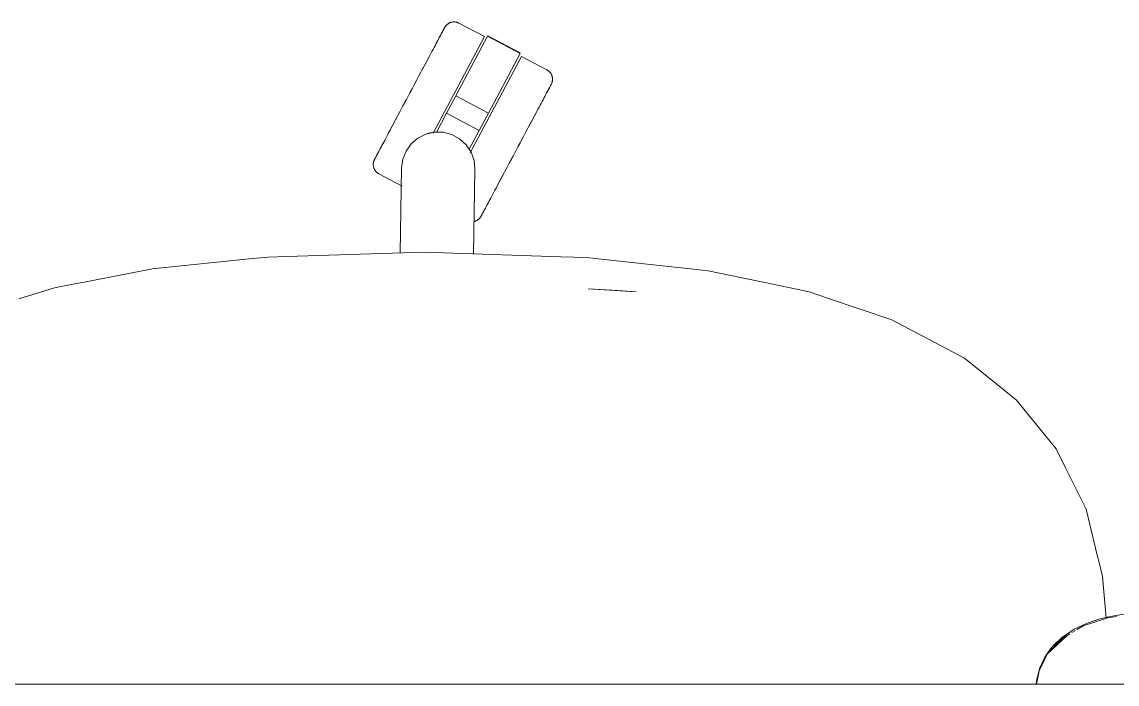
# Model space of a CAD drawing. Header units: millimetres. Extents: x 155927 to 317870, y -36033 to 97293.
# Drawn here: x 157770.6 to 158187.8, y 19727.6 to 19979.8 of the extents above; entities that cross this region are included whole.
import ezdxf

# ---------------------------------------------------------------- set-up
doc = ezdxf.new("R2010")
doc.units = ezdxf.units.MM
doc.header["$MEASUREMENT"] = 0
doc.layers.add('G-IMPT', color=8, linetype='CONTINUOUS', lineweight=9)
doc.layers.add('I-FURN', color=8, linetype='CONTINUOUS', lineweight=9)

msp = doc.modelspace()

# ---------------------------------------------------------------- linework, layer by layer
at = {"layer": 'G-IMPT'}
for p, q in [((157923.67, 19892.1), (157871.51, 19890.49)), ((157975.86, 19890.4), (157923.67, 19892.1)), ((157820.19, 19885.71), (157857.18, 19889.53)), ((157857.18, 19889.53), (157864.25, 19890.26)), ((157871.51, 19890.49), (157864.25, 19890.26)), ((157975.86, 19890.4), (157985.8, 19890.08)), ((157990.17, 19889.59), (157985.8, 19890.08)), ((157990.17, 19889.59), (158027.62, 19885.47)), ((157794.35, 19880.75), (157819.73, 19885.62)), ((157820.19, 19885.71), (157819.73, 19885.62)), ((158032.03, 19884.98), (158027.62, 19885.47)), ((158052.98, 19880.63), (158032.03, 19884.98)), ((157769.48, 19874.4), (157783.08, 19878.59)), ((157783.08, 19878.59), (157790.69, 19880.05)), ((157794.35, 19880.75), (157790.69, 19880.05)), ((157986.33, 19878.2), (157997.67, 19877.56)), ((157986.33, 19878.2), (158004.61, 19876.95)), ((158052.98, 19880.63), (158056.66, 19879.87)), ((158056.66, 19879.87), (158070.48, 19877)), ((158004.61, 19876.95), (157997.67, 19877.56)), ((158077.91, 19874.48), (158070.48, 19877)), ((158077.91, 19874.48), (158102, 19866.33)), ((158103.66, 19865.45), (158102, 19866.33)), ((158123.17, 19855.16), (158103.66, 19865.45)), ((158123.17, 19855.16), (158124.55, 19854.43)), ((158129.68, 19851.72), (158124.55, 19854.43)), ((158129.68, 19851.72), (158144.81, 19839.52)), ((158149.47, 19835.75), (158144.81, 19839.52)), ((158161.64, 19820.81), (158149.47, 19835.75)), ((158161.64, 19820.81), (158164.62, 19817.15)), ((158164.62, 19817.15), (158168.15, 19809.99)), ((158173.79, 19798.52), (158168.15, 19809.99)), ((158173.79, 19798.52), (158175.94, 19794.16)), ((158175.94, 19794.16), (158180.34, 19776.22)), ((158180.34, 19776.22), (158180.92, 19773.84)), ((158182.22, 19768.55), (158180.92, 19773.84)), ((158183.66, 19752.68), (158182.22, 19768.55)), ((158181.2, 19752.38), (158185.13, 19753.36)), ((158187.58, 19753.27), (158184.29, 19752.81)), ((158185.13, 19753.36), (158191.89, 19754.48)), ((158176.11, 19750.64), (158171.47, 19748.44)), ((158174.89, 19749.78), (158172.44, 19748.31)), ((158184.29, 19752.81), (158174.89, 19749.78)), ((158181.2, 19752.38), (158176.11, 19750.64)), ((158168.68, 19746.01), (158161.29, 19739.11)), ((158166.59, 19744.82), (158161.29, 19739.11)), ((158167.05, 19744.6), (158163.52, 19741.52)), ((158163.6, 19742.32), (158166.65, 19745.19)), ((158169.74, 19746.7), (158166.59, 19744.82)), ((158166.65, 19745.19), (158170.1, 19747.63)), ((158168.68, 19746.01), (158167.21, 19744.73)), ((158171.47, 19748.44), (158170.1, 19747.63)), ((158171.97, 19748.03), (158170.53, 19747.17)), ((158160.26, 19737.78), (158162.47, 19741)), ((158161.29, 19739.11), (158163.52, 19741.52)), ((158163.6, 19742.32), (158162.47, 19741)), ((158160.18, 19736.87), (158158.08, 19732.61)), ((158160.26, 19737.78), (158158.28, 19733.45)), ((158160.18, 19736.87), (158161.29, 19739.11)), ((158158.08, 19732.61), (158157.14, 19727.57)), ((158157.21, 19729.5), (158158.28, 19733.45)), ((158156.97, 19727.57), (158157.21, 19729.5))]:
    msp.add_line(p, q, dxfattribs=at)
at = {"layer": 'I-FURN'}
for p, q in [((157931.82, 19977.98), (157931.91, 19978.11)), ((157931.91, 19978.11), (157932, 19978.24)), ((157932, 19978.24), (157932.1, 19978.37)), ((157932.1, 19978.37), (157932.2, 19978.49)), ((157932.2, 19978.49), (157932.31, 19978.61)), ((157932.31, 19978.61), (157932.43, 19978.73)), ((157932.43, 19978.73), (157932.55, 19978.83)), ((157932.55, 19978.83), (157932.67, 19978.94)), ((157932.67, 19978.94), (157932.8, 19979.04)), ((157932.8, 19979.04), (157932.93, 19979.13)), ((157932.93, 19979.13), (157933.06, 19979.22)), ((157933.06, 19979.22), (157933.2, 19979.3)), ((157933.2, 19979.3), (157933.34, 19979.38)), ((157933.34, 19979.38), (157933.49, 19979.45)), ((157933.49, 19979.45), (157933.63, 19979.52)), ((157933.63, 19979.52), (157933.78, 19979.58)), ((157933.78, 19979.58), (157933.94, 19979.63)), ((157933.94, 19979.63), (157934.09, 19979.68)), ((157934.09, 19979.68), (157934.25, 19979.72)), ((157934.25, 19979.72), (157934.4, 19979.76)), ((157934.4, 19979.76), (157934.56, 19979.79)), ((157934.56, 19979.79), (157934.72, 19979.81)), ((157934.72, 19979.81), (157934.88, 19979.83)), ((157934.88, 19979.83), (157935.04, 19979.84)), ((157935.04, 19979.84), (157935.2, 19979.84)), ((157935.2, 19979.84), (157935.36, 19979.84)), ((157935.36, 19979.84), (157935.53, 19979.83)), ((157935.53, 19979.83), (157935.69, 19979.81)), ((157935.69, 19979.81), (157935.85, 19979.79)), ((157935.85, 19979.79), (157936, 19979.76)), ((157936, 19979.76), (157936.16, 19979.73)), ((157936.16, 19979.73), (157936.32, 19979.69)), ((157936.32, 19979.69), (157936.47, 19979.64)), ((157936.47, 19979.64), (157936.62, 19979.58)), ((157936.62, 19979.58), (157936.77, 19979.53)), ((157936.77, 19979.53), (157936.92, 19979.46)), ((157936.92, 19979.46), (157937.07, 19979.39)), ((157937.07, 19979.39), (157937.1, 19979.37)), ((157946.79, 19974.22), (157937.1, 19979.37)), ((157927.27, 19937.5), (157946.79, 19974.22)), ((157929.46, 19973.57), (157929.74, 19974.1)), ((157929.89, 19974.38), (157929.61, 19973.86)), ((157929.74, 19974.1), (157930.01, 19974.61)), ((157930.14, 19974.86), (157929.89, 19974.38)), ((157930.01, 19974.61), (157930.25, 19975.07)), ((157930.38, 19975.31), (157930.14, 19974.86)), ((157930.25, 19975.07), (157930.48, 19975.5)), ((157930.6, 19975.72), (157930.38, 19975.31)), ((157930.48, 19975.5), (157930.69, 19975.89)), ((157930.8, 19976.09), (157930.6, 19975.72)), ((157930.69, 19975.89), (157930.88, 19976.25)), ((157930.97, 19976.43), (157930.8, 19976.09)), ((157930.88, 19976.25), (157931.05, 19976.57)), ((157931.13, 19976.72), (157930.97, 19976.43)), ((157931.05, 19976.57), (157931.2, 19976.85)), ((157931.27, 19976.98), (157931.13, 19976.72)), ((157931.2, 19976.85), (157931.33, 19977.09)), ((157931.39, 19977.2), (157931.27, 19976.98)), ((157931.33, 19977.09), (157931.43, 19977.29)), ((157931.48, 19977.38), (157931.39, 19977.2)), ((157931.43, 19977.29), (157931.52, 19977.45)), ((157931.56, 19977.52), (157931.48, 19977.38)), ((157931.52, 19977.45), (157931.58, 19977.57)), ((157931.61, 19977.62), (157931.56, 19977.52)), ((157931.58, 19977.57), (157931.63, 19977.65)), ((157931.64, 19977.68), (157931.61, 19977.62)), ((157931.63, 19977.65), (157931.65, 19977.7)), ((157931.65, 19977.7), (157931.64, 19977.68)), ((157931.65, 19977.7), (157931.73, 19977.84)), ((157931.65, 19977.7), (157931.65, 19977.7)), ((157931.73, 19977.84), (157931.82, 19977.98)), ((157935.95, 19951.69), (157948.02, 19974.4)), ((157948.02, 19974.4), (157960.38, 19967.83)), ((157960.47, 19968), (157948.11, 19974.57)), ((157927.6, 19970.08), (157927.21, 19969.34)), ((157927.98, 19970.78), (157927.6, 19970.08)), ((157928.34, 19971.46), (157927.98, 19970.78)), ((157928.68, 19972.11), (157928.34, 19971.46)), ((157929.01, 19972.73), (157928.68, 19972.11)), ((157929.32, 19973.31), (157929.01, 19972.73)), ((157929.15, 19973), (157929.46, 19973.57)), ((157929.61, 19973.86), (157929.32, 19973.31)), ((157925.51, 19966.15), (157925.05, 19965.29)), ((157925.95, 19966.98), (157925.51, 19966.15)), ((157926.38, 19967.79), (157925.95, 19966.98)), ((157926.8, 19968.58), (157926.38, 19967.79)), ((157927.21, 19969.34), (157926.8, 19968.58)), ((157941.38, 19929.96), (157960.92, 19966.71)), ((157960.38, 19967.83), (157948.31, 19945.12)), ((157970.6, 19961.56), (157960.92, 19966.71)), ((157923.13, 19961.67), (157922.63, 19960.73)), ((157922.86, 19961.17), (157923.36, 19962.1)), ((157923.62, 19962.6), (157923.13, 19961.67)), ((157923.36, 19962.1), (157923.85, 19963.03)), ((157924.11, 19963.52), (157923.62, 19962.6)), ((157923.85, 19963.03), (157924.33, 19963.93)), ((157924.59, 19964.41), (157924.11, 19963.52)), ((157925.05, 19965.29), (157924.59, 19964.41)), ((157970.6, 19961.56), (157970.74, 19961.48)), ((157970.74, 19961.48), (157970.88, 19961.39)), ((157920.27, 19956.3), (157920.8, 19957.29)), ((157921.08, 19957.82), (157920.56, 19956.84)), ((157920.8, 19957.29), (157921.32, 19958.28)), ((157921.6, 19958.8), (157921.08, 19957.82)), ((157921.32, 19958.28), (157921.84, 19959.25)), ((157922.12, 19959.77), (157921.6, 19958.8)), ((157921.84, 19959.25), (157922.35, 19960.21)), ((157922.63, 19960.73), (157922.12, 19959.77)), ((157922.35, 19960.21), (157922.86, 19961.17)), ((157970.88, 19961.39), (157971.01, 19961.3)), ((157971.01, 19961.3), (157971.15, 19961.21)), ((157971.15, 19961.21), (157971.27, 19961.11)), ((157971.27, 19961.11), (157971.39, 19961)), ((157971.39, 19961), (157971.51, 19960.9)), ((157971.51, 19960.9), (157971.63, 19960.78)), ((157971.63, 19960.78), (157971.73, 19960.66)), ((157971.73, 19960.66), (157971.84, 19960.54)), ((157971.84, 19960.54), (157971.94, 19960.41)), ((157971.94, 19960.41), (157972.03, 19960.28)), ((157972.03, 19960.28), (157972.12, 19960.15)), ((157972.12, 19960.15), (157972.2, 19960.01)), ((157972.2, 19960.01), (157972.28, 19959.87)), ((157972.28, 19959.87), (157972.35, 19959.72)), ((157972.35, 19959.72), (157972.42, 19959.58)), ((157972.42, 19959.58), (157972.48, 19959.43)), ((157972.48, 19959.43), (157972.53, 19959.27)), ((157972.53, 19959.27), (157972.58, 19959.12)), ((157972.58, 19959.12), (157972.62, 19958.96)), ((157972.62, 19958.96), (157972.66, 19958.81)), ((157972.66, 19958.81), (157972.69, 19958.65)), ((157972.69, 19957.36), (157972.66, 19957.21)), ((157972.69, 19958.65), (157972.71, 19958.49)), ((157972.71, 19957.52), (157972.69, 19957.36)), ((157972.71, 19958.49), (157972.73, 19958.33)), ((157972.73, 19957.68), (157972.71, 19957.52)), ((157972.73, 19958.33), (157972.74, 19958.17)), ((157972.74, 19957.85), (157972.73, 19957.68)), ((157972.74, 19958.17), (157972.74, 19958.01)), ((157972.74, 19958.01), (157972.74, 19957.85)), ((157918.14, 19952.29), (157918.68, 19953.3)), ((157918.97, 19953.84), (157918.43, 19952.84)), ((157918.68, 19953.3), (157919.21, 19954.3)), ((157919.5, 19954.84), (157918.97, 19953.84)), ((157919.21, 19954.3), (157919.74, 19955.3)), ((157920.03, 19955.84), (157919.5, 19954.84)), ((157919.74, 19955.3), (157920.27, 19956.3)), ((157920.56, 19956.84), (157920.03, 19955.84)), ((157970.76, 19953.27), (157970.5, 19952.78)), ((157970.62, 19953.01), (157970.87, 19953.48)), ((157971, 19953.71), (157970.76, 19953.27)), ((157970.87, 19953.48), (157971.1, 19953.91)), ((157971.21, 19954.12), (157971, 19953.71)), ((157971.1, 19953.91), (157971.31, 19954.3)), ((157971.41, 19954.49), (157971.21, 19954.12)), ((157971.31, 19954.3), (157971.5, 19954.65)), ((157971.59, 19954.83), (157971.41, 19954.49)), ((157971.5, 19954.65), (157971.67, 19954.97)), ((157971.75, 19955.13), (157971.59, 19954.83)), ((157971.67, 19954.97), (157971.81, 19955.25)), ((157971.89, 19955.39), (157971.75, 19955.13)), ((157971.81, 19955.25), (157971.94, 19955.49)), ((157972, 19955.61), (157971.89, 19955.39)), ((157971.94, 19955.49), (157972.05, 19955.69)), ((157972.1, 19955.79), (157972, 19955.61)), ((157972.05, 19955.69), (157972.13, 19955.85)), ((157972.17, 19955.93), (157972.1, 19955.79)), ((157972.13, 19955.85), (157972.2, 19955.98)), ((157972.23, 19956.03), (157972.17, 19955.93)), ((157972.2, 19955.98), (157972.24, 19956.06)), ((157972.26, 19956.09), (157972.23, 19956.03)), ((157972.24, 19956.06), (157972.27, 19956.1)), ((157972.27, 19956.11), (157972.26, 19956.09)), ((157972.29, 19956.14), (157972.27, 19956.11)), ((157972.27, 19956.1), (157972.27, 19956.11)), ((157972.36, 19956.29), (157972.29, 19956.14)), ((157972.43, 19956.44), (157972.36, 19956.29)), ((157972.49, 19956.59), (157972.43, 19956.44)), ((157972.54, 19956.74), (157972.49, 19956.59)), ((157972.59, 19956.89), (157972.54, 19956.74)), ((157972.63, 19957.05), (157972.59, 19956.89)), ((157972.66, 19957.21), (157972.63, 19957.05)), ((157916.02, 19948.29), (157916.54, 19949.29)), ((157916.83, 19949.82), (157916.3, 19948.83)), ((157916.54, 19949.29), (157917.08, 19950.29)), ((157917.36, 19950.83), (157916.83, 19949.82)), ((157917.08, 19950.29), (157917.61, 19951.29)), ((157917.9, 19951.83), (157917.36, 19950.83)), ((157917.61, 19951.29), (157918.14, 19952.29)), ((157918.43, 19952.84), (157917.9, 19951.83)), ((157932.41, 19945.05), (157935.95, 19951.69)), ((157935.95, 19951.69), (157948.31, 19945.12)), ((157968.39, 19948.81), (157968.76, 19949.5)), ((157968.76, 19949.5), (157969.11, 19950.17)), ((157969.11, 19950.17), (157969.45, 19950.8)), ((157969.45, 19950.8), (157969.77, 19951.4)), ((157969.93, 19951.72), (157969.62, 19951.13)), ((157969.77, 19951.4), (157970.07, 19951.97)), ((157970.23, 19952.27), (157969.93, 19951.72)), ((157970.07, 19951.97), (157970.36, 19952.51)), ((157970.5, 19952.78), (157970.23, 19952.27)), ((157970.36, 19952.51), (157970.62, 19953.01)), ((157914.22, 19944.92), (157913.71, 19943.96)), ((157913.95, 19944.4), (157914.46, 19945.36)), ((157914.73, 19945.88), (157914.22, 19944.92)), ((157914.46, 19945.36), (157914.97, 19946.33)), ((157915.25, 19946.85), (157914.73, 19945.88)), ((157914.97, 19946.33), (157915.49, 19947.3)), ((157915.77, 19947.84), (157915.25, 19946.85)), ((157915.49, 19947.3), (157916.02, 19948.29)), ((157916.3, 19948.83), (157915.77, 19947.84)), ((157928.62, 19937.91), (157932.41, 19945.05)), ((157932.41, 19945.05), (157944.78, 19938.48)), ((157948.31, 19945.12), (157944.78, 19938.48)), ((157965.88, 19944.09), (157966.33, 19944.94)), ((157966.57, 19945.39), (157966.12, 19944.55)), ((157966.33, 19944.94), (157966.77, 19945.76)), ((157966.77, 19945.76), (157967.19, 19946.56)), ((157967.19, 19946.56), (157967.61, 19947.34)), ((157967.61, 19947.34), (157968.01, 19948.09)), ((157968.01, 19948.09), (157968.39, 19948.81)), ((157911.52, 19939.84), (157911.99, 19940.72)), ((157912.24, 19941.2), (157911.77, 19940.31)), ((157911.99, 19940.72), (157912.46, 19941.61)), ((157912.73, 19942.1), (157912.24, 19941.2)), ((157912.46, 19941.61), (157912.95, 19942.53)), ((157913.22, 19943.03), (157912.73, 19942.1)), ((157912.95, 19942.53), (157913.44, 19943.46)), ((157913.71, 19943.96), (157913.22, 19943.03)), ((157913.44, 19943.46), (157913.95, 19944.4)), ((157964.24, 19941.01), (157963.75, 19940.08)), ((157963.97, 19940.51), (157964.47, 19941.43)), ((157964.73, 19941.92), (157964.24, 19941.01)), ((157964.47, 19941.43), (157964.95, 19942.34)), ((157965.2, 19942.82), (157964.73, 19941.92)), ((157964.95, 19942.34), (157965.42, 19943.22)), ((157965.67, 19943.69), (157965.2, 19942.82)), ((157965.42, 19943.22), (157965.88, 19944.09)), ((157966.12, 19944.55), (157965.67, 19943.69)), ((157910, 19936.97), (157909.58, 19936.19)), ((157910.42, 19937.77), (157910, 19936.97)), ((157910.86, 19938.6), (157910.42, 19937.77)), ((157910.62, 19938.15), (157911.07, 19938.98)), ((157911.31, 19939.44), (157910.86, 19938.6)), ((157911.07, 19938.98), (157911.52, 19939.84)), ((157911.77, 19940.31), (157911.31, 19939.44)), ((157921.46, 19935.57), (157924.47, 19937.09)), ((157924.47, 19937.09), (157927.76, 19937.84)), ((157927.76, 19937.84), (157931.13, 19937.78)), ((157931.13, 19937.78), (157934.39, 19936.92)), ((157934.39, 19936.92), (157937.35, 19935.3)), ((157944.78, 19938.48), (157940.98, 19931.34)), ((157961.42, 19935.7), (157961.94, 19936.68)), ((157962.22, 19937.21), (157961.7, 19936.23)), ((157961.94, 19936.68), (157962.46, 19937.65)), ((157962.74, 19938.18), (157962.22, 19937.21)), ((157962.46, 19937.65), (157962.97, 19938.62)), ((157963.24, 19939.13), (157962.74, 19938.18)), ((157962.97, 19938.62), (157963.48, 19939.57)), ((157963.75, 19940.08), (157963.24, 19939.13)), ((157963.48, 19939.57), (157963.97, 19940.51)), ((157907.26, 19931.82), (157907.57, 19932.4)), ((157907.74, 19932.73), (157907.42, 19932.13)), ((157908.08, 19933.36), (157907.74, 19932.73)), ((157908.43, 19934.03), (157908.08, 19933.36)), ((157908.8, 19934.72), (157908.43, 19934.03)), ((157909.18, 19935.44), (157908.8, 19934.72)), ((157909.58, 19936.19), (157909.18, 19935.44)), ((157916.93, 19930.64), (157918.89, 19933.38)), ((157918.89, 19933.38), (157921.46, 19935.57)), ((157937.35, 19935.3), (157939.84, 19933.02)), ((157939.84, 19933.02), (157941.7, 19930.21)), ((157959.58, 19932.25), (157959.05, 19931.24)), ((157959.29, 19931.7), (157959.83, 19932.71)), ((157960.11, 19933.25), (157959.58, 19932.25)), ((157959.83, 19932.71), (157960.36, 19933.71)), ((157960.65, 19934.25), (157960.11, 19933.25)), ((157960.36, 19933.71), (157960.89, 19934.71)), ((157961.17, 19935.24), (157960.65, 19934.25)), ((157960.89, 19934.71), (157961.42, 19935.7)), ((157961.7, 19936.23), (157961.17, 19935.24)), ((157905.25, 19928.04), (157905.14, 19927.84)), ((157905.19, 19927.93), (157905.3, 19928.15)), ((157905.38, 19928.28), (157905.25, 19928.04)), ((157905.3, 19928.15), (157905.44, 19928.41)), ((157905.52, 19928.56), (157905.38, 19928.28)), ((157905.44, 19928.41), (157905.6, 19928.7)), ((157905.69, 19928.88), (157905.52, 19928.56)), ((157905.6, 19928.7), (157905.78, 19929.04)), ((157905.88, 19929.24), (157905.69, 19928.88)), ((157905.78, 19929.04), (157905.98, 19929.41)), ((157906.09, 19929.63), (157905.88, 19929.24)), ((157905.98, 19929.41), (157906.19, 19929.82)), ((157906.32, 19930.06), (157906.09, 19929.63)), ((157906.19, 19929.82), (157906.43, 19930.27)), ((157906.57, 19930.52), (157906.32, 19930.06)), ((157906.43, 19930.27), (157906.69, 19930.75)), ((157906.83, 19931.02), (157906.57, 19930.52)), ((157906.69, 19930.75), (157906.96, 19931.27)), ((157907.12, 19931.56), (157906.83, 19931.02)), ((157906.96, 19931.27), (157907.26, 19931.82)), ((157907.42, 19932.13), (157907.12, 19931.56)), ((157915.68, 19927.51), (157916.93, 19930.64)), ((157941.7, 19930.21), (157942.85, 19927.03)), ((157957.45, 19928.23), (157956.92, 19927.23)), ((157957.16, 19927.69), (157957.69, 19928.69)), ((157957.98, 19929.23), (157957.45, 19928.23)), ((157957.69, 19928.69), (157958.22, 19929.69)), ((157958.51, 19930.23), (157957.98, 19929.23)), ((157958.22, 19929.69), (157958.76, 19930.7)), ((157959.05, 19931.24), (157958.51, 19930.23)), ((157958.76, 19930.7), (157959.29, 19931.7)), ((157904.45, 19925.69), (157904.46, 19925.85)), ((157904.45, 19925.53), (157904.45, 19925.69)), ((157904.45, 19925.37), (157904.45, 19925.53)), ((157904.46, 19925.2), (157904.45, 19925.37)), ((157904.46, 19925.85), (157904.48, 19926.01)), ((157904.48, 19925.04), (157904.46, 19925.2)), ((157904.48, 19926.01), (157904.5, 19926.17)), ((157904.5, 19924.88), (157904.48, 19925.04)), ((157904.5, 19926.17), (157904.53, 19926.33)), ((157904.53, 19924.73), (157904.5, 19924.88)), ((157904.53, 19926.33), (157904.56, 19926.48)), ((157904.57, 19924.57), (157904.53, 19924.73)), ((157904.56, 19926.48), (157904.6, 19926.64)), ((157904.61, 19924.41), (157904.57, 19924.57)), ((157904.6, 19926.64), (157904.65, 19926.79)), ((157904.66, 19924.26), (157904.61, 19924.41)), ((157904.65, 19926.79), (157904.71, 19926.95)), ((157904.71, 19924.11), (157904.66, 19924.26)), ((157904.71, 19926.95), (157904.76, 19927.1)), ((157904.77, 19923.96), (157904.71, 19924.11)), ((157904.76, 19927.1), (157904.83, 19927.24)), ((157904.84, 19923.81), (157904.77, 19923.96)), ((157904.83, 19927.24), (157904.9, 19927.39)), ((157904.9, 19927.39), (157904.92, 19927.43)), ((157904.95, 19927.47), (157904.92, 19927.43)), ((157904.92, 19927.43), (157904.93, 19927.45)), ((157904.92, 19927.43), (157904.92, 19927.43)), ((157904.93, 19927.45), (157904.96, 19927.51)), ((157904.99, 19927.56), (157904.95, 19927.47)), ((157904.96, 19927.51), (157905.02, 19927.61)), ((157905.06, 19927.68), (157904.99, 19927.56)), ((157905.02, 19927.61), (157905.09, 19927.75)), ((157905.14, 19927.84), (157905.06, 19927.68)), ((157905.09, 19927.75), (157905.19, 19927.93)), ((157914.65, 19891.82), (157915.21, 19924.16)), ((157915.21, 19924.16), (157915.68, 19927.51)), ((157942.85, 19927.03), (157943.19, 19923.68)), ((157955.35, 19924.28), (157954.84, 19923.32)), ((157955.07, 19923.76), (157955.59, 19924.73)), ((157955.87, 19925.26), (157955.35, 19924.28)), ((157955.59, 19924.73), (157956.11, 19925.71)), ((157956.39, 19926.24), (157955.87, 19925.26)), ((157956.11, 19925.71), (157956.63, 19926.7)), ((157956.92, 19927.23), (157956.39, 19926.24)), ((157956.63, 19926.7), (157957.16, 19927.69)), ((157904.91, 19923.67), (157904.84, 19923.81)), ((157904.99, 19923.53), (157904.91, 19923.67)), ((157905.07, 19923.39), (157904.99, 19923.53)), ((157905.16, 19923.25), (157905.07, 19923.39)), ((157905.25, 19923.12), (157905.16, 19923.25)), ((157905.35, 19922.99), (157905.25, 19923.12)), ((157905.46, 19922.87), (157905.35, 19922.99)), ((157905.56, 19922.75), (157905.46, 19922.87)), ((157905.68, 19922.64), (157905.56, 19922.75)), ((157905.8, 19922.53), (157905.68, 19922.64)), ((157905.92, 19922.42), (157905.8, 19922.53)), ((157906.05, 19922.32), (157905.92, 19922.42)), ((157906.18, 19922.23), (157906.05, 19922.32)), ((157906.31, 19922.14), (157906.18, 19922.23)), ((157906.45, 19922.06), (157906.31, 19922.14)), ((157906.59, 19921.98), (157906.45, 19922.06)), ((157906.59, 19921.98), (157915.43, 19917.28)), ((157943.19, 19923.68), (157942.63, 19891.49)), ((157952.6, 19919.12), (157953.08, 19920.02)), ((157953.34, 19920.51), (157952.86, 19919.6)), ((157953.08, 19920.02), (157953.57, 19920.93)), ((157953.83, 19921.43), (157953.34, 19920.51)), ((157953.57, 19920.93), (157954.06, 19921.86)), ((157954.33, 19922.37), (157953.83, 19921.43)), ((157954.06, 19921.86), (157954.56, 19922.8)), ((157954.84, 19923.32), (157954.33, 19922.37)), ((157954.56, 19922.8), (157955.07, 19923.76)), ((157950.39, 19914.95), (157950.81, 19915.74)), ((157950.81, 19915.74), (157951.24, 19916.55)), ((157951.24, 19916.55), (157951.68, 19917.39)), ((157951.68, 19917.39), (157952.14, 19918.24)), ((157952.14, 19918.24), (157952.6, 19919.12)), ((157948.18, 19910.81), (157948.51, 19911.42)), ((157948.51, 19911.42), (157948.85, 19912.07)), ((157948.85, 19912.07), (157949.22, 19912.75)), ((157949.22, 19912.75), (157949.59, 19913.46)), ((157949.59, 19913.46), (157949.98, 19914.19)), ((157949.98, 19914.19), (157950.39, 19914.95)), ((157946.31, 19907.28), (157946.14, 19906.97)), ((157946.22, 19907.11), (157946.39, 19907.44)), ((157946.5, 19907.64), (157946.31, 19907.28)), ((157946.39, 19907.44), (157946.59, 19907.82)), ((157946.71, 19908.03), (157946.5, 19907.64)), ((157946.59, 19907.82), (157946.81, 19908.23)), ((157946.94, 19908.46), (157946.71, 19908.03)), ((157946.81, 19908.23), (157947.05, 19908.67)), ((157947.18, 19908.93), (157946.94, 19908.46)), ((157947.05, 19908.67), (157947.3, 19909.15)), ((157947.45, 19909.43), (157947.18, 19908.93)), ((157947.3, 19909.15), (157947.58, 19909.67)), ((157947.73, 19909.96), (157947.45, 19909.43)), ((157947.58, 19909.67), (157947.87, 19910.22)), ((157948.04, 19910.53), (157947.73, 19909.96)), ((157947.87, 19910.22), (157948.18, 19910.81)), ((157942.94, 19903.81), (157942.79, 19903.78)), ((157943.1, 19903.85), (157942.94, 19903.81)), ((157943.25, 19903.9), (157943.1, 19903.85)), ((157943.41, 19903.95), (157943.25, 19903.9)), ((157943.56, 19904.01), (157943.41, 19903.95)), ((157943.7, 19904.08), (157943.56, 19904.01)), ((157943.85, 19904.15), (157943.7, 19904.08)), ((157943.99, 19904.23), (157943.85, 19904.15)), ((157944.13, 19904.31), (157943.99, 19904.23)), ((157944.26, 19904.4), (157944.13, 19904.31)), ((157944.39, 19904.5), (157944.26, 19904.4)), ((157944.52, 19904.6), (157944.39, 19904.5)), ((157944.64, 19904.7), (157944.52, 19904.6)), ((157944.76, 19904.81), (157944.64, 19904.7)), ((157944.88, 19904.92), (157944.76, 19904.81)), ((157944.99, 19905.04), (157944.88, 19904.92)), ((157945.09, 19905.16), (157944.99, 19905.04)), ((157945.19, 19905.29), (157945.09, 19905.16)), ((157945.29, 19905.42), (157945.19, 19905.29)), ((157945.37, 19905.55), (157945.29, 19905.42)), ((157945.46, 19905.69), (157945.37, 19905.55)), ((157945.54, 19905.83), (157945.46, 19905.69)), ((157945.56, 19905.88), (157945.54, 19905.84)), ((157945.54, 19905.83), (157945.55, 19905.85)), ((157945.54, 19905.84), (157945.54, 19905.83)), ((157945.55, 19905.85), (157945.58, 19905.91)), ((157945.61, 19905.96), (157945.56, 19905.88)), ((157945.58, 19905.91), (157945.63, 19906.01)), ((157945.67, 19906.08), (157945.61, 19905.96)), ((157945.63, 19906.01), (157945.71, 19906.15)), ((157945.76, 19906.24), (157945.67, 19906.08)), ((157945.71, 19906.15), (157945.8, 19906.33)), ((157945.86, 19906.45), (157945.76, 19906.24)), ((157945.8, 19906.33), (157945.92, 19906.55)), ((157945.99, 19906.69), (157945.86, 19906.45)), ((157945.92, 19906.55), (157946.06, 19906.81)), ((157946.14, 19906.97), (157945.99, 19906.69)), ((157946.06, 19906.81), (157946.22, 19907.11)), ((156879.25, 19727.57), (158479.25, 19727.57)), ((158479.25, 19727.57), (156879.25, 19727.57))]:
    msp.add_line(p, q, dxfattribs=at)
msp.add_arc((157929.21, 19924.11), 13.81, 102.3473, 107.336, dxfattribs=at)
msp.add_open_spline([(157925.56, 19937.43), (157925.98, 19937.55), (157926.42, 19937.62), (157926.85, 19937.68)], degree=3, dxfattribs=at)

doc.saveas('drawing.dxf')
